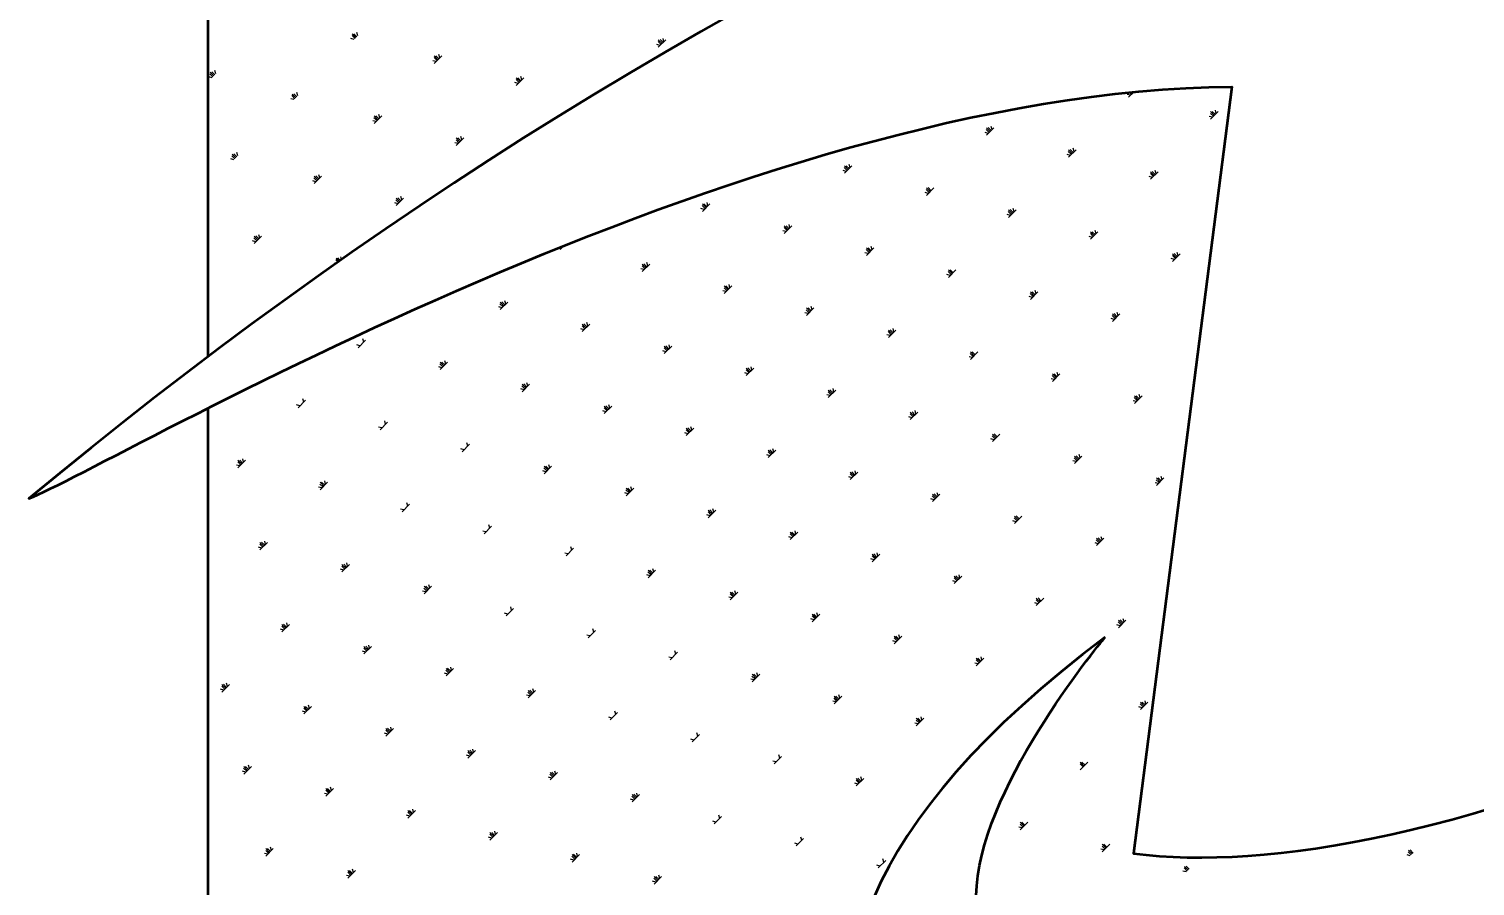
# Model space of a CAD drawing. Extents: x 54907 to 703237, y -798661 to -546661.
# Drawn here: x 482008 to 483617, y -550804 to -549851 of the extents above; entities that cross this region are included whole.
import ezdxf

# ---------------------------------------------------------------- set-up
doc = ezdxf.new("R2010")
doc.units = 0
doc.header["$LTSCALE"] = 1000
doc.header["$MEASUREMENT"] = 0
doc.layers.add('PUB_TITLE', color=4, linetype='Continuous')

msp = doc.modelspace()

# ---------------------------------------------------------------- linework, layer by layer
at = {"layer": 'PUB_TITLE', "color": 4}
for p, q in [((482369.5, -549862.6), (482365.8, -549861.6)), ((482370.5, -549861.6), (482367.2, -549858.2)), ((482371.5, -549860.5), (482367.4, -549856.3)), ((482372.6, -549859.5), (482369.3, -549856.1)), ((482373.6, -549858.4), (482372.7, -549854.8)), ((482710.1, -549869.2), (482706.5, -549868.2)), ((482711.2, -549868.1), (482707.8, -549864.8)), ((482712.2, -549867.1), (482708, -549862.9)), ((482708, -549871.2), (482716.4, -549862.9)), ((482713.3, -549866), (482709.9, -549862.7)), ((482714.3, -549865), (482713.3, -549861.3)), ((482461.8, -549886), (482458.4, -549882.7)), ((482462.8, -549885), (482458.7, -549880.8)), ((482458.7, -549889.2), (482467, -549880.8)), ((482463.9, -549883.9), (482460.5, -549880.6)), ((482464.9, -549882.9), (482463.9, -549879.2)), ((482212.4, -549903.9), (482209.1, -549900.6)), ((482213.4, -549902.9), (482209.3, -549898.7)), ((482214.5, -549901.8), (482211.1, -549898.5)), ((482215.5, -549900.8), (482214.6, -549897.1)), ((482460.7, -549887.1), (482457.1, -549886.1)), ((482211.4, -549905), (482207.7, -549904)), ((482552, -549911.5), (482548.4, -549910.5)), ((482553.1, -549910.5), (482549.7, -549907.1)), ((482554.1, -549909.4), (482549.9, -549905.3)), ((482549.9, -549913.6), (482558.3, -549905.3)), ((482555.2, -549908.4), (482551.8, -549905.1)), ((482556.2, -549907.3), (482555.2, -549903.7)), ((482302.6, -549929.4), (482299, -549928.5)), ((482303.7, -549928.4), (482300.3, -549925)), ((482304.7, -549927.3), (482300.6, -549923.2)), ((482305.8, -549926.3), (482302.4, -549923)), ((482306.8, -549925.3), (482305.8, -549921.6)), ((483233.3, -549924.6), (483229.7, -549923.7)), ((483231.3, -549926.7), (483237, -549921)), ((483234.4, -549923.6), (483232.2, -549921.4)), ((483235.4, -549922.5), (483234.1, -549921.2)), ((483236.5, -549921.5), (483236, -549921)), ((482395, -549952.8), (482391.6, -549949.5)), ((482396, -549951.8), (482391.8, -549947.6)), ((482391.8, -549956), (482400.2, -549947.6)), ((482397.1, -549950.8), (482393.7, -549947.4)), ((482398.1, -549949.7), (482397.1, -549946.1)), ((483324.6, -549949.1), (483321, -549948.1)), ((483325.7, -549948), (483322.3, -549944.7)), ((483326.7, -549947), (483322.5, -549942.8)), ((483322.5, -549951.2), (483330.9, -549942.8)), ((483327.8, -549946), (483324.4, -549942.6)), ((483328.8, -549944.9), (483327.8, -549941.3)), ((482393.9, -549953.9), (482390.3, -549952.9)), ((483076.3, -549966), (483072.9, -549962.6)), ((483077.3, -549964.9), (483073.2, -549960.7)), ((483073.2, -549969.1), (483081.5, -549960.7)), ((483078.4, -549963.9), (483075, -549960.5)), ((483079.4, -549962.8), (483078.4, -549959.2)), ((482485.2, -549978.3), (482481.5, -549977.4)), ((482486.2, -549977.3), (482482.9, -549974)), ((482487.3, -549976.3), (482483.1, -549972.1)), ((482483.1, -549980.4), (482491.5, -549972.1)), ((482488.3, -549975.2), (482485, -549971.9)), ((482489.4, -549974.2), (482488.4, -549970.5)), ((483075.2, -549967), (483071.6, -549966)), ((482235.8, -549996.3), (482232.2, -549995.3)), ((482236.9, -549995.2), (482233.5, -549991.9)), ((482237.9, -549994.2), (482233.7, -549990)), ((482238.9, -549993.1), (482235.6, -549989.8)), ((482240, -549992.1), (482239, -549988.4)), ((483166.5, -549991.5), (483162.9, -549990.5)), ((483167.6, -549990.4), (483164.2, -549987.1)), ((483168.6, -549989.4), (483164.4, -549985.2)), ((483164.4, -549993.5), (483172.8, -549985.2)), ((483169.7, -549988.3), (483166.3, -549985)), ((483170.7, -549987.3), (483169.7, -549983.6)), ((482331.3, -550016.5), (482330.3, -550012.9)), ((482917.1, -550009.4), (482913.5, -550008.4)), ((482918.2, -550008.3), (482914.8, -550005)), ((482919.2, -550007.3), (482915.1, -550003.1)), ((482915.1, -550011.4), (482923.4, -550003.1)), ((482920.3, -550006.2), (482916.9, -550002.9)), ((482921.3, -550005.2), (482920.3, -550001.5)), ((483258.8, -550014.9), (483255.5, -550011.5)), ((483259.9, -550013.8), (483255.7, -550009.6)), ((483255.7, -550018), (483264.1, -550009.6)), ((483260.9, -550012.8), (483257.6, -550009.4)), ((483262, -550011.7), (483261, -550008.1)), ((482327.1, -550020.7), (482323.4, -550019.7)), ((482328.1, -550019.7), (482324.8, -550016.3)), ((482329.2, -550018.6), (482325, -550014.4)), ((482325, -550022.8), (482333.4, -550014.4)), ((482330.2, -550017.6), (482326.9, -550014.2)), ((483009.5, -550032.8), (483006.1, -550029.4)), ((483010.5, -550031.7), (483006.3, -550027.6)), ((483006.3, -550035.9), (483014.7, -550027.6)), ((483011.6, -550030.7), (483008.2, -550027.3)), ((483257.8, -550015.9), (483254.2, -550014.9)), ((482418.4, -550045.2), (482414.7, -550044.2)), ((482419.4, -550044.1), (482416.1, -550040.8)), ((482420.5, -550043.1), (482416.3, -550038.9)), ((482416.3, -550047.3), (482424.6, -550038.9)), ((482421.5, -550042), (482418.2, -550038.7)), ((482422.6, -550041), (482421.6, -550037.3)), ((482761.1, -550049.6), (482757, -550045.5)), ((482757, -550053.8), (482765.3, -550045.5)), ((482762.2, -550048.6), (482758.8, -550045.2)), ((482763.2, -550047.5), (482762.2, -550043.9)), ((483008.4, -550033.8), (483004.8, -550032.8)), ((482759, -550051.7), (482755.4, -550050.7)), ((482760.1, -550050.7), (482756.7, -550047.3)), ((483099.7, -550058.3), (483096, -550057.3)), ((483100.7, -550057.2), (483097.4, -550053.9)), ((483101.8, -550056.2), (483097.6, -550052)), ((483097.6, -550060.4), (483106, -550052)), ((483102.8, -550055.1), (483099.5, -550051.8)), ((483103.9, -550054.1), (483102.9, -550050.4)), ((482850.3, -550076.2), (482846.7, -550075.2)), ((482851.4, -550075.1), (482848, -550071.8)), ((482852.4, -550074.1), (482848.2, -550069.9)), ((482848.2, -550078.3), (482856.6, -550069.9)), ((482853.5, -550073), (482850.1, -550069.7)), ((482854.5, -550072), (482853.5, -550068.4)), ((483192, -550081.7), (483188.7, -550078.3)), ((483193.1, -550080.6), (483188.9, -550076.5)), ((483188.9, -550084.8), (483197.2, -550076.5)), ((483194.1, -550079.6), (483190.8, -550076.3)), ((483195.2, -550078.6), (483194.2, -550074.9)), ((482260.3, -550087.5), (482256.6, -550086.6)), ((482261.3, -550086.5), (482258, -550083.1)), ((482262.4, -550085.4), (482258.2, -550081.3)), ((482258.2, -550089.6), (482266.5, -550081.3)), ((482263.4, -550084.4), (482260.1, -550081.1)), ((482264.5, -550083.4), (482263.5, -550079.7)), ((482598.8, -550096.2), (482603, -550092)), ((482600.9, -550094.1), (482599.1, -550093.6)), ((482602, -550093), (482601.6, -550092.6)), ((482943.7, -550098.5), (482939.5, -550094.4)), ((482939.5, -550102.7), (482947.9, -550094.4)), ((482944.7, -550097.5), (482941.4, -550094.2)), ((482945.8, -550096.5), (482944.8, -550092.8)), ((483191, -550082.7), (483187.3, -550081.8)), ((482351.6, -550110), (482349.3, -550107.6)), ((482352.9, -550109.1), (482349.5, -550105.7)), ((482354.1, -550108.2), (482351.3, -550105.5)), ((482355.6, -550107.2), (482354.8, -550104.2)), ((482696.4, -550114.4), (482695.4, -550110.7)), ((482941.6, -550100.6), (482937.9, -550099.7)), ((482942.6, -550099.6), (482939.3, -550096.3)), ((483282.3, -550107.2), (483278.6, -550106.2)), ((483283.3, -550106.1), (483280, -550102.8)), ((483284.3, -550105.1), (483280.2, -550100.9)), ((483280.2, -550109.3), (483288.5, -550100.9)), ((483285.4, -550104.1), (483282.1, -550100.7)), ((483286.4, -550103), (483285.5, -550099.4)), ((482349.5, -550111.4), (482347.9, -550111)), ((482692.2, -550118.5), (482688.6, -550117.6)), ((482693.3, -550117.5), (482689.9, -550114.2)), ((482694.3, -550116.5), (482690.1, -550112.3)), ((482690.1, -550120.6), (482698.5, -550112.3)), ((482695.3, -550115.4), (482692, -550112.1)), ((483032.9, -550125.1), (483029.2, -550124.1)), ((483033.9, -550124.1), (483030.6, -550120.7)), ((483035, -550123), (483030.8, -550118.8)), ((483030.8, -550127.2), (483039.1, -550118.8)), ((483036, -550122), (483032.7, -550118.6)), ((482783.5, -550143), (482779.8, -550142)), ((482784.5, -550142), (482781.2, -550138.6)), ((482785.6, -550140.9), (482781.4, -550136.7)), ((482781.4, -550145.1), (482789.8, -550136.7)), ((482786.6, -550139.9), (482783.3, -550136.5)), ((482787.7, -550138.8), (482786.7, -550135.2)), ((483128.3, -550145.4), (483127.4, -550141.7)), ((482535.2, -550159.9), (482531.8, -550156.5)), ((482536.2, -550158.8), (482532, -550154.6)), ((482532, -550163), (482540.4, -550154.6)), ((482537.2, -550157.8), (482533.9, -550154.4)), ((482538.3, -550156.7), (482537.3, -550153.1)), ((483124.2, -550149.6), (483120.5, -550148.6)), ((483125.2, -550148.5), (483121.9, -550145.2)), ((483126.2, -550147.5), (483122.1, -550143.3)), ((483122.1, -550151.6), (483130.4, -550143.3)), ((483127.3, -550146.4), (483123.9, -550143.1)), ((482534.1, -550160.9), (482530.5, -550159.9)), ((482874.8, -550167.5), (482871.1, -550166.5)), ((482875.8, -550166.4), (482872.5, -550163.1)), ((482876.9, -550165.4), (482872.7, -550161.2)), ((482872.7, -550169.5), (482881, -550161.2)), ((482877.9, -550164.3), (482874.6, -550161)), ((482879, -550163.3), (482878, -550159.6)), ((483215.4, -550174), (483211.8, -550173)), ((483216.5, -550173), (483213.1, -550169.6)), ((483217.5, -550171.9), (483213.4, -550167.7)), ((483213.4, -550176.1), (483221.7, -550167.7)), ((483218.6, -550170.9), (483215.2, -550167.5)), ((483219.6, -550169.8), (483218.6, -550166.2)), ((482625.4, -550185.4), (482621.7, -550184.4)), ((482626.4, -550184.3), (482623.1, -550181)), ((482627.5, -550183.3), (482623.3, -550179.1)), ((482623.3, -550187.5), (482631.7, -550179.1)), ((482628.5, -550182.2), (482625.2, -550178.9)), ((482629.6, -550181.2), (482628.6, -550177.5)), ((482966.1, -550191.9), (482962.4, -550190.9)), ((482967.1, -550190.9), (482963.8, -550187.5)), ((482968.1, -550189.8), (482964, -550185.7)), ((482964, -550194), (482972.3, -550185.7)), ((482969.2, -550188.8), (482965.8, -550185.4)), ((482970.2, -550187.7), (482969.3, -550184.1)), ((482376, -550203.3), (482372.4, -550202.3)), ((482373.9, -550205.4), (482382.3, -550197)), ((482380.2, -550199.1), (482379.2, -550195.4)), ((482717.7, -550208.8), (482714.4, -550205.4)), ((482718.8, -550207.7), (482714.6, -550203.6)), ((482714.6, -550211.9), (482722.9, -550203.6)), ((482719.8, -550206.7), (482716.5, -550203.3)), ((482720.9, -550205.6), (482719.9, -550202)), ((482468.3, -550226.7), (482465, -550223.3)), ((482469.4, -550225.6), (482465.2, -550221.5)), ((482465.2, -550229.8), (482473.6, -550221.5)), ((482470.4, -550224.6), (482467.1, -550221.3)), ((482471.5, -550223.6), (482470.5, -550219.9)), ((482716.7, -550209.8), (482713, -550208.8)), ((483057.3, -550216.4), (483053.7, -550215.4)), ((483058.4, -550215.3), (483055, -550212)), ((483059.4, -550214.3), (483055.2, -550210.1)), ((483055.2, -550218.5), (483063.6, -550210.1)), ((483060.5, -550213.2), (483057.1, -550209.9)), ((482467.3, -550227.7), (482463.6, -550226.7)), ((482808, -550234.3), (482804.3, -550233.3)), ((482809, -550233.2), (482805.7, -550229.9)), ((482810, -550232.2), (482805.9, -550228)), ((482805.9, -550236.4), (482814.2, -550228)), ((482811.1, -550231.1), (482807.7, -550227.8)), ((482812.1, -550230.1), (482811.2, -550226.5)), ((483149.7, -550239.8), (483146.3, -550236.4)), ((483150.7, -550238.7), (483146.5, -550234.6)), ((483146.5, -550242.9), (483154.9, -550234.6)), ((483151.7, -550237.7), (483148.4, -550234.4)), ((483152.8, -550236.7), (483151.8, -550233)), ((482558.6, -550252.2), (482554.9, -550251.2)), ((482559.6, -550251.1), (482556.3, -550247.8)), ((482560.7, -550250.1), (482556.5, -550245.9)), ((482556.5, -550254.3), (482564.8, -550245.9)), ((482561.7, -550249.1), (482558.4, -550245.7)), ((482562.8, -550248), (482561.8, -550244.4)), ((482900.3, -550257.7), (482896.9, -550254.4)), ((482901.3, -550256.7), (482897.1, -550252.5)), ((482897.1, -550260.8), (482905.5, -550252.5)), ((482902.4, -550255.6), (482899, -550252.3)), ((482903.4, -550254.6), (482902.4, -550250.9)), ((483148.6, -550240.8), (483145, -550239.9)), ((482309.2, -550270.1), (482305.5, -550269.1)), ((482307.1, -550272.2), (482315.5, -550263.8)), ((482313.4, -550265.9), (482312.4, -550262.3)), ((482651.9, -550274.6), (482647.8, -550270.4)), ((482647.8, -550278.7), (482656.1, -550270.4)), ((482653, -550273.5), (482649.6, -550270.2)), ((482654, -550272.5), (482653.1, -550268.8)), ((482899.2, -550258.7), (482895.6, -550257.8)), ((483239.9, -550265.3), (483236.2, -550264.3)), ((483240.9, -550264.2), (483237.6, -550260.9)), ((483242, -550263.2), (483237.8, -550259)), ((483237.8, -550267.4), (483246.2, -550259)), ((483243, -550262.2), (483239.7, -550258.8)), ((483244.1, -550261.1), (483243.1, -550257.5)), ((482404.6, -550290.4), (482403.7, -550286.7)), ((482649.9, -550276.6), (482646.2, -550275.7)), ((482650.9, -550275.6), (482647.6, -550272.3)), ((482990.5, -550283.2), (482986.9, -550282.2)), ((482991.6, -550282.2), (482988.2, -550278.8)), ((482992.6, -550281.1), (482988.4, -550276.9)), ((482988.4, -550285.3), (482996.8, -550276.9)), ((482993.6, -550280.1), (482990.3, -550276.7)), ((482994.7, -550279), (482993.7, -550275.4)), ((482400.5, -550294.5), (482396.8, -550293.6)), ((482398.4, -550296.6), (482406.7, -550288.3)), ((482741.1, -550301.1), (482737.5, -550300.1)), ((482742.2, -550300.1), (482738.8, -550296.7)), ((482743.2, -550299), (482739, -550294.8)), ((482739, -550303.2), (482747.4, -550294.8)), ((482744.3, -550298), (482740.9, -550294.6)), ((482745.3, -550296.9), (482744.3, -550293.3)), ((483082.8, -550306.6), (483079.5, -550303.3)), ((483083.9, -550305.6), (483079.7, -550301.4)), ((483079.7, -550309.7), (483088.1, -550301.4)), ((483084.9, -550304.5), (483081.6, -550301.2)), ((482491.8, -550319), (482488.1, -550318)), ((482489.7, -550321.1), (482498, -550312.7)), ((482495.9, -550314.8), (482495, -550311.2)), ((482834.5, -550323.5), (482830.3, -550319.3)), ((482830.3, -550327.6), (482838.7, -550319.3)), ((482835.5, -550322.4), (482832.2, -550319.1)), ((482836.6, -550321.4), (482835.6, -550317.7)), ((483081.8, -550307.7), (483078.1, -550306.7)), ((482242.4, -550336.9), (482238.7, -550335.9)), ((482243.4, -550335.9), (482240.1, -550332.5)), ((482244.5, -550334.8), (482240.3, -550330.6)), ((482240.3, -550339), (482248.6, -550330.6)), ((482245.5, -550333.8), (482242.2, -550330.4)), ((482246.5, -550332.7), (482245.6, -550329.1)), ((482587.2, -550339.3), (482586.2, -550335.6)), ((482832.4, -550325.6), (482828.8, -550324.6)), ((482833.5, -550324.5), (482830.1, -550321.2)), ((483173.1, -550332.1), (483169.4, -550331.1)), ((483174.1, -550331.1), (483170.8, -550327.7)), ((483175.2, -550330), (483171, -550325.9)), ((483171, -550334.2), (483179.3, -550325.9)), ((483176.2, -550329), (483172.9, -550325.6)), ((483177.3, -550327.9), (483176.3, -550324.3)), ((482583, -550343.5), (482579.4, -550342.5)), ((482584.1, -550342.4), (482580.7, -550339.1)), ((482585.1, -550341.4), (482580.9, -550337.2)), ((482580.9, -550345.6), (482589.3, -550337.2)), ((482586.2, -550340.3), (482582.8, -550337)), ((482923.7, -550350), (482920, -550349)), ((482924.7, -550349), (482921.4, -550345.6)), ((482925.8, -550347.9), (482921.6, -550343.8)), ((482921.6, -550352.1), (482930, -550343.8)), ((482926.8, -550346.9), (482923.5, -550343.5)), ((482927.9, -550345.8), (482926.9, -550342.2)), ((483266.4, -550354.5), (483262.3, -550350.3)), ((483262.3, -550358.7), (483270.6, -550350.3)), ((483267.5, -550353.4), (483264.1, -550350.1)), ((483268.5, -550352.4), (483267.6, -550348.7)), ((482333.7, -550361.4), (482330, -550360.4)), ((482334.7, -550360.3), (482331.4, -550357)), ((482335.7, -550359.3), (482331.6, -550355.1)), ((482331.6, -550363.5), (482339.9, -550355.1)), ((482336.8, -550358.2), (482333.4, -550354.9)), ((482337.8, -550357.2), (482336.8, -550353.5)), ((482674.3, -550367.9), (482670.7, -550366.9)), ((482675.4, -550366.9), (482672, -550363.5)), ((482676.4, -550365.8), (482672.2, -550361.7)), ((482672.2, -550370), (482680.6, -550361.7)), ((482677.4, -550364.8), (482674.1, -550361.5)), ((482678.5, -550363.7), (482677.5, -550360.1)), ((483017.1, -550372.4), (483012.9, -550368.2)), ((483012.9, -550376.6), (483021.2, -550368.2)), ((483018.1, -550371.3), (483014.8, -550368)), ((483019.2, -550370.3), (483018.2, -550366.7)), ((483264.4, -550356.6), (483260.7, -550355.6)), ((483265.4, -550355.5), (483262.1, -550352.2)), ((482422.8, -550387.9), (482431.2, -550379.6)), ((482429.1, -550381.7), (482428.1, -550378)), ((483015, -550374.5), (483011.3, -550373.5)), ((483016, -550373.4), (483012.7, -550370.1)), ((482424.9, -550385.8), (482421.3, -550384.9)), ((482765.6, -550392.4), (482761.9, -550391.4)), ((482766.6, -550391.3), (482763.3, -550388)), ((482767.7, -550390.3), (482763.5, -550386.1)), ((482763.5, -550394.5), (482771.9, -550386.1)), ((482768.7, -550389.3), (482765.4, -550385.9)), ((482769.8, -550388.2), (482768.8, -550384.6)), ((483106.3, -550398.9), (483102.6, -550398)), ((483107.3, -550397.9), (483104, -550394.6)), ((483108.3, -550396.8), (483104.2, -550392.7)), ((483104.2, -550401), (483112.5, -550392.7)), ((483109.4, -550395.8), (483106, -550392.5)), ((482516.2, -550410.3), (482512.6, -550409.3)), ((482514.1, -550412.4), (482522.5, -550404)), ((482520.4, -550406.1), (482519.4, -550402.5)), ((482856.9, -550416.8), (482853.2, -550415.9)), ((482857.9, -550415.8), (482854.6, -550412.5)), ((482859, -550414.8), (482854.8, -550410.6)), ((482854.8, -550418.9), (482863.1, -550410.6)), ((482860, -550413.7), (482856.7, -550410.4)), ((482861, -550412.7), (482860.1, -550409)), ((483201.7, -550419.2), (483200.7, -550415.6)), ((482266.8, -550428.2), (482263.2, -550427.2)), ((482267.9, -550427.1), (482264.5, -550423.8)), ((482268.9, -550426.1), (482264.7, -550421.9)), ((482264.7, -550430.3), (482273.1, -550421.9)), ((482270, -550425.1), (482266.6, -550421.7)), ((482271, -550424), (482270, -550420.4)), ((482605.4, -550436.8), (482613.8, -550428.5)), ((482611.7, -550430.6), (482610.7, -550426.9)), ((483197.5, -550423.4), (483193.9, -550422.4)), ((483198.6, -550422.4), (483195.2, -550419)), ((483199.6, -550421.3), (483195.4, -550417.1)), ((483195.4, -550425.5), (483203.8, -550417.1)), ((483200.7, -550420.3), (483197.3, -550416.9)), ((482359.2, -550451.6), (482355.8, -550448.3)), ((482360.2, -550450.6), (482356, -550446.4)), ((482356, -550454.7), (482364.4, -550446.4)), ((482361.2, -550449.5), (482357.9, -550446.2)), ((482362.3, -550448.5), (482361.3, -550444.8)), ((482607.5, -550434.7), (482603.8, -550433.8)), ((482948.2, -550441.3), (482944.5, -550440.3)), ((482949.2, -550440.3), (482945.9, -550436.9)), ((482950.2, -550439.2), (482946.1, -550435)), ((482946.1, -550443.4), (482954.4, -550435)), ((482951.3, -550438.2), (482947.9, -550434.8)), ((482952.3, -550437.1), (482951.4, -550433.5)), ((482358.1, -550452.7), (482354.5, -550451.7)), ((482698.8, -550459.2), (482695.1, -550458.2)), ((482699.8, -550458.2), (482696.5, -550454.8)), ((482700.9, -550457.1), (482696.7, -550452.9)), ((482696.7, -550461.3), (482705, -550452.9)), ((482701.9, -550456.1), (482698.6, -550452.7)), ((482702.9, -550455), (482702, -550451.4)), ((483039.4, -550465.8), (483035.8, -550464.8)), ((483040.5, -550464.7), (483037.1, -550461.4)), ((483041.5, -550463.7), (483037.3, -550459.5)), ((483037.3, -550467.8), (483045.7, -550459.5)), ((483042.6, -550462.6), (483039.2, -550459.3)), ((483043.6, -550461.6), (483042.6, -550457.9)), ((482449.4, -550477.1), (482445.7, -550476.1)), ((482450.4, -550476.1), (482447.1, -550472.7)), ((482451.5, -550475), (482447.3, -550470.8)), ((482447.3, -550479.2), (482455.7, -550470.8)), ((482452.5, -550474), (482449.2, -550470.6)), ((482453.6, -550472.9), (482452.6, -550469.3)), ((482791.1, -550482.6), (482787.8, -550479.3)), ((482792.1, -550481.6), (482788, -550477.4)), ((482788, -550485.8), (482796.3, -550477.4)), ((482793.2, -550480.5), (482789.8, -550477.2)), ((482794.2, -550479.5), (482793.2, -550475.8)), ((482538.6, -550503.7), (482546.9, -550495.3)), ((482544.8, -550497.4), (482543.9, -550493.7)), ((482790.1, -550483.7), (482786.4, -550482.7)), ((483130.7, -550490.2), (483127.1, -550489.2)), ((483131.8, -550489.2), (483128.4, -550485.8)), ((483132.8, -550488.1), (483128.6, -550484)), ((483128.6, -550492.3), (483137, -550484)), ((483133.8, -550487.1), (483130.5, -550483.7)), ((482294.4, -550516.3), (482291.1, -550513)), ((482295.5, -550515.3), (482294.5, -550511.6)), ((482540.7, -550501.6), (482537, -550500.6)), ((482881.3, -550508.1), (482877.7, -550507.1)), ((482882.4, -550507.1), (482879, -550503.7)), ((482883.4, -550506), (482879.2, -550501.9)), ((482879.2, -550510.2), (482887.6, -550501.9)), ((482884.5, -550505), (482881.1, -550501.6)), ((482885.5, -550503.9), (482884.5, -550500.3)), ((483223, -550513.6), (483219.7, -550510.3)), ((483224.1, -550512.6), (483219.9, -550508.4)), ((483219.9, -550516.8), (483228.3, -550508.4)), ((483225.1, -550511.5), (483221.8, -550508.2)), ((483226.2, -550510.5), (483225.2, -550506.8)), ((482291.3, -550519.5), (482287.6, -550518.5)), ((482292.3, -550518.4), (482289, -550515.1)), ((482293.4, -550517.4), (482289.2, -550513.2)), ((482289.2, -550521.6), (482297.6, -550513.2)), ((482631.9, -550526), (482628.3, -550525)), ((482629.9, -550528.1), (482638.2, -550519.8)), ((482636.1, -550521.8), (482635.1, -550518.2)), ((482973.7, -550531.5), (482970.3, -550528.2)), ((482974.7, -550530.5), (482970.5, -550526.3)), ((482970.5, -550534.7), (482978.9, -550526.3)), ((482975.7, -550529.4), (482972.4, -550526.1)), ((482976.8, -550528.4), (482975.8, -550524.8)), ((483222, -550514.7), (483218.3, -550513.7)), ((482382.6, -550543.9), (482378.9, -550543)), ((482383.6, -550542.9), (482380.3, -550539.5)), ((482384.7, -550541.8), (482380.5, -550537.7)), ((482380.5, -550546), (482388.8, -550537.7)), ((482385.7, -550540.8), (482382.4, -550537.5)), ((482386.7, -550539.8), (482385.8, -550536.1)), ((482721.1, -550552.6), (482729.5, -550544.2)), ((482727.4, -550546.3), (482726.4, -550542.7)), ((482972.6, -550532.6), (482969, -550531.6)), ((482478, -550564.2), (482477, -550560.6)), ((482723.2, -550550.5), (482719.6, -550549.5)), ((483063.9, -550557), (483060.2, -550556.1)), ((483064.9, -550556), (483061.6, -550552.7)), ((483066, -550554.9), (483061.8, -550550.8)), ((483061.8, -550559.1), (483070.2, -550550.8)), ((483067, -550553.9), (483063.7, -550550.6)), ((483068.1, -550552.9), (483067.1, -550549.2)), ((482473.8, -550568.4), (482470.2, -550567.4)), ((482474.9, -550567.3), (482471.6, -550564)), ((482475.9, -550566.3), (482471.8, -550562.1)), ((482471.8, -550570.5), (482480.1, -550562.1)), ((482477, -550565.3), (482473.6, -550561.9)), ((482814.5, -550574.9), (482810.9, -550574)), ((482815.6, -550573.9), (482812.2, -550570.6)), ((482816.6, -550572.9), (482812.4, -550568.7)), ((482812.4, -550577), (482820.8, -550568.7)), ((482817.6, -550571.8), (482814.3, -550568.5)), ((482818.7, -550570.8), (482817.7, -550567.1)), ((482224.5, -550586.3), (482220.8, -550585.3)), ((482225.5, -550585.2), (482222.2, -550581.9)), ((482226.6, -550584.2), (482222.4, -550580)), ((482222.4, -550588.4), (482230.7, -550580)), ((482227.6, -550583.2), (482224.3, -550579.8)), ((482228.6, -550582.1), (482227.7, -550578.5)), ((482565.1, -550592.8), (482561.5, -550591.9)), ((482566.2, -550591.8), (482562.8, -550588.5)), ((482567.2, -550590.8), (482563, -550586.6)), ((482563, -550594.9), (482571.4, -550586.6)), ((482568.3, -550589.7), (482564.9, -550586.4)), ((482569.3, -550588.7), (482568.3, -550585)), ((482907.9, -550597.3), (482903.7, -550593.1)), ((482903.7, -550601.5), (482912.1, -550593.1)), ((482908.9, -550596.3), (482905.6, -550592.9)), ((482910, -550595.2), (482909, -550591.6)), ((482316.8, -550609.7), (482313.4, -550606.4)), ((482317.8, -550608.7), (482313.7, -550604.5)), ((482313.7, -550612.8), (482322, -550604.5)), ((482318.9, -550607.6), (482315.5, -550604.3)), ((482319.9, -550606.6), (482318.9, -550602.9)), ((482660.6, -550613.1), (482659.6, -550609.5)), ((482905.8, -550599.4), (482902.1, -550598.4)), ((482906.8, -550598.4), (482903.5, -550595)), ((483246.5, -550606), (483242.8, -550605)), ((483247.5, -550604.9), (483244.2, -550601.6)), ((483248.5, -550603.9), (483244.4, -550599.7)), ((483244.4, -550608), (483252.7, -550599.7)), ((483249.6, -550602.8), (483246.2, -550599.5)), ((483250.6, -550601.8), (483249.6, -550598.1)), ((482315.7, -550610.8), (482312.1, -550609.8)), ((482656.4, -550617.3), (482652.8, -550616.3)), ((482654.3, -550619.4), (482662.7, -550611)), ((482997.1, -550623.9), (482993.4, -550622.9)), ((482998.1, -550622.8), (482994.8, -550619.5)), ((482999.2, -550621.8), (482995, -550617.6)), ((482995, -550625.9), (483003.3, -550617.6)), ((483000.2, -550620.7), (482996.9, -550617.4)), ((483001.2, -550619.7), (483000.3, -550616)), ((482407, -550635.2), (482403.4, -550634.2)), ((482408.1, -550634.2), (482404.7, -550630.8)), ((482409.1, -550633.1), (482404.9, -550628.9)), ((482404.9, -550637.3), (482413.3, -550628.9)), ((482410.2, -550632.1), (482406.8, -550628.7)), ((482411.2, -550631), (482410.2, -550627.4)), ((482747.7, -550641.8), (482744, -550640.8)), ((482745.6, -550643.9), (482754, -550635.5)), ((482751.9, -550637.6), (482750.9, -550633.9)), ((482499.3, -550658.6), (482496, -550655.3)), ((482500.4, -550657.6), (482496.2, -550653.4)), ((482496.2, -550661.8), (482504.6, -550653.4)), ((482501.4, -550656.5), (482498.1, -550653.2)), ((482502.5, -550655.5), (482501.5, -550651.8)), ((482250, -550676.5), (482246.6, -550673.2)), ((482251, -550675.5), (482246.8, -550671.3)), ((482246.8, -550679.7), (482255.2, -550671.3)), ((482252.1, -550674.4), (482248.7, -550671.1)), ((482253.1, -550673.4), (482252.1, -550669.7)), ((482498.3, -550659.7), (482494.7, -550658.7)), ((482839, -550666.2), (482835.3, -550665.2)), ((482836.9, -550668.3), (482845.2, -550660)), ((482843.1, -550662), (482842.2, -550658.4)), ((483180.7, -550671.7), (483177.3, -550668.4)), ((483181.7, -550670.7), (483177.5, -550666.5)), ((483177.5, -550674.9), (483185.9, -550666.5)), ((483182.8, -550669.6), (483179.4, -550666.3)), ((482248.9, -550677.6), (482245.3, -550676.6)), ((482589.6, -550684.1), (482585.9, -550683.1)), ((482590.6, -550683.1), (482587.3, -550679.7)), ((482591.7, -550682), (482587.5, -550677.9)), ((482587.5, -550686.2), (482595.9, -550677.9)), ((482592.7, -550681), (482589.4, -550677.7)), ((482593.8, -550680), (482592.8, -550676.3)), ((482930.2, -550690.7), (482926.6, -550689.7)), ((482931.3, -550689.6), (482928, -550686.3)), ((482932.3, -550688.6), (482928.2, -550684.4)), ((482928.2, -550692.8), (482936.5, -550684.4)), ((482933.4, -550687.5), (482930, -550684.2)), ((482934.4, -550686.5), (482933.4, -550682.9)), ((482340.2, -550702), (482336.6, -550701.1)), ((482341.2, -550701), (482337.9, -550697.6)), ((482342.3, -550699.9), (482338.1, -550695.8)), ((482338.1, -550704.1), (482346.5, -550695.8)), ((482343.3, -550698.9), (482340, -550695.6)), ((482344.4, -550697.9), (482343.4, -550694.2)), ((482681.9, -550707.5), (482678.6, -550704.2)), ((482683, -550706.5), (482678.8, -550702.3)), ((482678.8, -550710.7), (482687.1, -550702.3)), ((482684, -550705.5), (482680.7, -550702.1)), ((482685, -550704.4), (482684.1, -550700.8)), ((482432.5, -550725.4), (482429.2, -550722.1)), ((482433.6, -550724.4), (482429.4, -550720.2)), ((482429.4, -550728.6), (482437.7, -550720.2)), ((482434.6, -550723.4), (482431.3, -550720)), ((482435.7, -550722.3), (482434.7, -550718.7)), ((482680.9, -550708.6), (482677.2, -550707.6)), ((482431.5, -550726.5), (482427.8, -550725.5)), ((482772.1, -550733), (482768.5, -550732.1)), ((482770.1, -550735.1), (482778.4, -550726.8)), ((482776.3, -550728.9), (482775.3, -550725.2)), ((483113.9, -550738.6), (483110.5, -550735.2)), ((483114.9, -550737.5), (483110.7, -550733.3)), ((483110.7, -550741.7), (483119.1, -550733.3)), ((483115.9, -550736.5), (483112.6, -550733.1)), ((482522.8, -550750.9), (482519.1, -550750)), ((482523.8, -550749.9), (482520.5, -550746.6)), ((482524.9, -550748.9), (482520.7, -550744.7)), ((482520.7, -550753), (482529, -550744.7)), ((482525.9, -550747.8), (482522.6, -550744.5)), ((482526.9, -550746.8), (482526, -550743.1)), ((482861.3, -550759.6), (482869.7, -550751.2)), ((482867.6, -550753.3), (482866.6, -550749.7)), ((483112.8, -550739.6), (483109.2, -550738.6)), ((482273.4, -550768.9), (482269.7, -550767.9)), ((482274.4, -550767.8), (482271.1, -550764.5)), ((482275.5, -550766.8), (482271.3, -550762.6)), ((482271.3, -550770.9), (482279.6, -550762.6)), ((482276.5, -550765.7), (482273.2, -550762.4)), ((482277.6, -550764.7), (482276.6, -550761)), ((482616.1, -550773.3), (482612, -550769.1)), ((482612, -550777.5), (482620.3, -550769.1)), ((482617.2, -550772.3), (482613.8, -550768.9)), ((482618.2, -550771.2), (482617.2, -550767.6)), ((482863.4, -550757.5), (482859.8, -550756.5)), ((483204.1, -550764.1), (483200.4, -550763.1)), ((483205.1, -550763), (483201.8, -550759.7)), ((483206.2, -550762), (483202, -550757.8)), ((483202, -550766.1), (483210.4, -550757.8)), ((483207.2, -550760.9), (483203.9, -550757.6)), ((483544.7, -550770.6), (483541.1, -550769.6)), ((483545.8, -550769.6), (483542.5, -550766.2)), ((483546.8, -550768.5), (483542.7, -550764.3)), ((483547.9, -550767.5), (483544.5, -550764.1)), ((482368.8, -550789.1), (482367.9, -550785.5)), ((482614, -550775.4), (482610.4, -550774.4)), ((482615.1, -550774.4), (482611.7, -550771)), ((482954.7, -550782), (482951.1, -550781)), ((482952.6, -550784), (482961, -550775.7)), ((482958.9, -550777.8), (482957.9, -550774.1)), ((483296.4, -550787.5), (483293.1, -550784.1)), ((483297.5, -550786.4), (483293.3, -550782.3)), ((483298.5, -550785.4), (483295.2, -550782)), ((482364.7, -550793.3), (482361, -550792.3)), ((482365.7, -550792.3), (482362.4, -550788.9)), ((482366.8, -550791.2), (482362.6, -550787)), ((482362.6, -550795.4), (482370.9, -550787)), ((482367.8, -550790.2), (482364.5, -550786.8)), ((482705.3, -550799.9), (482701.7, -550798.9)), ((482706.4, -550798.8), (482703, -550795.5)), ((482707.4, -550797.8), (482703.2, -550793.6)), ((482703.2, -550802), (482711.6, -550793.6)), ((482708.5, -550796.7), (482705.1, -550793.4)), ((482709.5, -550795.7), (482708.5, -550792)), ((483295.4, -550788.5), (483291.7, -550787.5))]:
    msp.add_line(p, q, dxfattribs=at)
at = {"layer": 'PUB_TITLE', "color": 4, "lineweight": 53}
for points, knots in [([(482207.3, -550215.1), (482207.3, -549625.2), (482207.3, -549032.2), (482207.3, -549032.2), (482207.3, -548913), (482304.8, -548815.5), (482424.1, -548815.5), (482424.1, -548815.5), (484772.1, -548815.5), (484772.1, -548815.5), (484891.3, -548815.5), (484988.8, -548913), (484988.8, -549032.2), (484988.8, -549032.2), (484988.8, -549510.9), (484988.8, -550036)], [6.497483, 6.497483, 6.497483, 6.497483, 7, 7, 7, 8, 8, 8, 9, 9, 9, 10, 10, 10, 10.451509, 10.451509, 10.451509, 10.451509]), ([(484615.7, -549416.9), (485242, -549517.5), (484743.2, -550249.2), (484091.6, -550528.3), (484551.4, -550206.1), (484853.4, -549600), (484058.8, -549797.8), (484058.8, -549797.8), (483939.3, -550598.8), (483939.3, -550598.8), (483617.2, -550749.2), (483386, -550786.8), (483236.6, -550768), (483236.6, -550768), (483346.2, -549915.3), (483346.2, -549915.3), (482803.2, -549917.8), (482098.5, -550337.3), (482007.7, -550373.2), (482738.1, -549766.8), (483717.9, -549272.7), (484615.7, -549416.9)], [0, 0, 0, 0, 1, 1, 1, 2, 2, 2, 3, 3, 3, 4, 4, 4, 5, 5, 5, 6, 6, 6, 7, 7, 7, 7]), ([(483205.3, -550527.3), (483205.3, -550527.3), (482669.1, -551162.6), (483669.6, -550834.1), (484414.3, -550596.9), (485076.3, -550027.7), (485108.4, -549862.5), (485108.4, -549862.5), (485020.7, -550204.9), (484814, -550485.3), (484792.1, -550555), (484177.7, -551217.1), (483450, -551235.2), (483007, -551256.5), (482653.8, -550940.8), (483205.3, -550527.3)], [0, 0, 0, 0, 1, 1, 1, 2, 2, 2, 3, 3, 3, 4, 4, 4, 5, 5, 5, 5]), ([(484988.8, -550185), (484988.8, -550779), (484988.8, -551380.3), (484988.8, -551380.3), (484988.8, -551499.5), (484891.3, -551597.1), (484772.1, -551597.1), (484772.1, -551597.1), (482424.1, -551597.1), (482424.1, -551597.1), (482304.8, -551597.1), (482207.3, -551499.5), (482207.3, -551380.3), (482207.3, -551380.3), (482207.3, -550836.6), (482207.3, -550272.4)], [2.493971, 2.493971, 2.493971, 2.493971, 3, 3, 3, 4, 4, 4, 5, 5, 5, 6, 6, 6, 6.481204, 6.481204, 6.481204, 6.481204])]:
    msp.add_open_spline(points, degree=3, knots=knots, dxfattribs=at)

doc.saveas('drawing.dxf')
